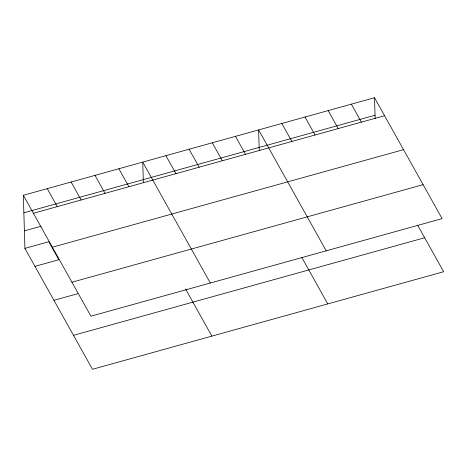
<?xml version="1.0" encoding="UTF-8"?>
<svg xmlns="http://www.w3.org/2000/svg" width="467" height="467" viewBox="0 0 467 467"><rect width="100%" height="100%" fill="white"/><g stroke="black" fill="none" stroke-linecap="round" stroke-linejoin="round"><path stroke-width="0.7" d="M23.35 195.276L374.522 97.72L442.097 218.626L90.925 316.182L23.35 195.276L24.903 248.374L92.478 369.28L443.65 271.724L417.679 225.257M23.864 212.794L375.036 115.238M33.396 213.256L384.574 115.693M24.389 230.85L41.248 226.168M24.903 248.374L48.784 241.737L58.83 259.716L34.949 266.353M52.38 247.218L403.558 149.662M71.941 282.22L423.114 184.658M53.933 300.316L77.814 293.685M73.494 335.318L424.666 237.761M351.347 104.159L361.394 122.132M328.167 110.597L338.219 128.571M304.992 117.036L315.038 135.01M281.811 123.475L291.863 141.448M326.211 250.82L258.636 129.914L259.232 150.321M235.461 136.352L245.508 154.326M301.793 257.451L327.764 303.918M212.281 142.791L222.327 160.765M189.106 149.23L199.152 167.204M165.925 155.669L175.977 173.642M210.325 283.014L142.75 162.107L143.346 182.515M118.869 168.739L128.915 186.718M185.557 289.02L211.878 336.112M94.988 175.37L105.04 193.35M71.112 182.007L81.159 199.987M47.231 188.639L57.278 206.618M374.522 97.72L375.141 118.852"/></g></svg>
